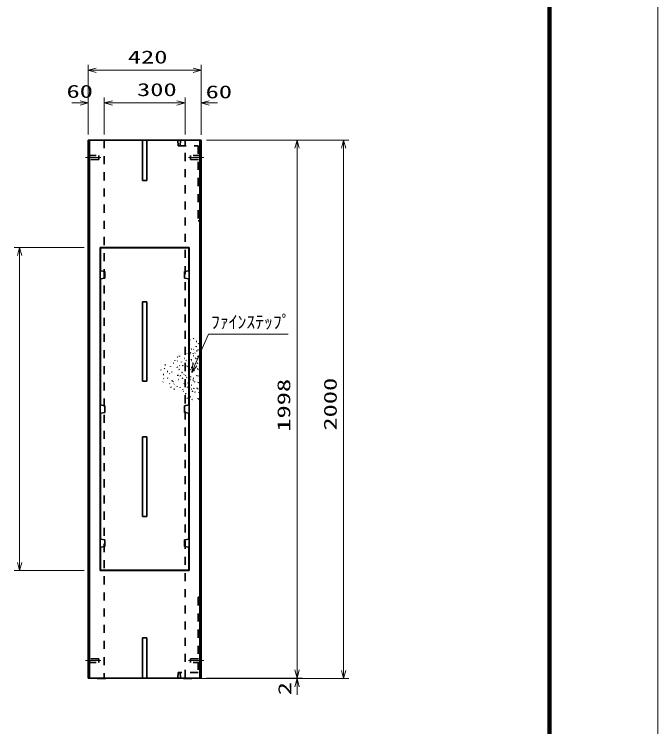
# Model space of a CAD drawing. Units: millimetres on the paper. Extents: x 20 to 1011, y 20 to 614.
# Drawn here: x 741.6 to 861.1, y 301.3 to 433.5 of the extents above; entities that cross this region are included whole.
import ezdxf
from ezdxf.enums import TextEntityAlignment as Align

# ---------------------------------------------------------------- set-up
doc = ezdxf.new("R2010")
doc.units = ezdxf.units.MM
doc.linetypes.add('CHAIN', pattern=[18.5, 12, -1.5, 3.5, -1.5])
doc.linetypes.add('USER1', pattern=[3, 1.5, -1.5])
for name, color, linetype, lineweight in [('D-BMK（構造物基準線）', 2, 'CHAIN', 18), ('D-STR-DIM（寸法）', 7, 'Continuous', 13), ('D-STR-HTXT（旗上げ）', 7, 'Continuous', 13), ('D-STR（構造物）', 1, 'Continuous', 35), ('D-TTL-LINE（区切線）', 7, 'Continuous', 35), ('D-TTL（外枠）', 2, 'Continuous', 140)]:
    doc.layers.add(name, color=color, linetype=linetype, lineweight=lineweight)
doc.styles.add('ＭＳ ゴシック', font='')
doc.styles.get('ＭＳ ゴシック').set_extended_font_data('MS Gothic')

# ---------------------------------------------------------------- blocks, each defined once
blk = doc.blocks.new('_Open30@@SfigorgFlag@@4')
at = {"color": 7, "linetype": 'Continuous', "lineweight": 13}
for p, q in [((-1, 0.2679), (0, 0)), ((0, 0), (-1, -0.2679)), ((0, 0), (-1, 0))]:
    blk.add_line(p, q, dxfattribs=at)

msp = doc.modelspace()

# ---------------------------------------------------------------- linework, layer by layer
at = {"layer": 'D-BMK（構造物基準線）'}
for p, q in [((754.87, 406.943), (757.719, 406.943)), ((773.945, 406.943), (776.794, 406.943)), ((754.87, 313.543), (757.719, 313.543)), ((776.794, 313.543), (773.945, 313.543))]:
    msp.add_line(p, q, dxfattribs=at)
at = {"layer": 'D-STR-DIM（寸法）'}
for p, q in [((755.332, 418.09), (755.332, 424.14)), ((776.332, 418.12), (776.332, 424.14)), ((756.832, 423.14), (774.832, 423.14)), ((755.332, 411.193), (755.332, 418.09)), ((758.332, 411.193), (758.332, 418.09)), ((758.332, 411.245), (758.332, 418.09)), ((773.332, 411.193), (773.332, 418.09)), ((773.332, 411.193), (773.332, 418.09)), ((776.332, 411.163), (776.332, 418.09)), ((753.832, 417.09), (752.332, 417.09)), ((759.832, 417.09), (771.832, 417.09)), ((759.832, 417.09), (761.332, 417.09)), ((771.832, 417.09), (770.332, 417.09)), ((777.832, 417.09), (779.332, 417.09)), ((777.332, 410.193), (795.12, 410.193)), ((793.683, 410.193), (803.76, 410.193)), ((794.12, 311.793), (794.12, 408.693)), ((802.76, 311.693), (802.76, 408.693)), ((754.582, 390.243), (741.618, 390.243)), ((742.618, 331.743), (742.618, 388.743)), ((754.582, 330.243), (741.618, 330.243)), ((794.12, 311.793), (794.12, 313.293)), ((776.082, 310.193), (795.12, 310.193)), ((777.332, 310.293), (795.12, 310.293)), ((777.332, 310.293), (795.12, 310.293)), ((792.683, 310.193), (803.76, 310.193)), ((794.12, 308.693), (794.12, 307.193))]:
    msp.add_line(p, q, dxfattribs=at)
at = {"layer": 'D-STR-HTXT（旗上げ）'}
for p, q in [((777.675, 374.152), (775.175, 368.401)), ((792.504, 374.152), (777.675, 374.152))]:
    msp.add_line(p, q, dxfattribs=at)
at = {"layer": 'D-STR（構造物）'}
for p, q in [((776.332, 410.193), (755.332, 410.193)), ((755.332, 410.193), (755.332, 310.293)), ((755.582, 310.293), (755.582, 410.193)), ((765.457, 410.193), (765.457, 402.693)), ((766.207, 402.693), (766.207, 410.193)), ((776.082, 410.193), (776.082, 310.293)), ((776.332, 310.293), (776.332, 410.193)), ((765.457, 402.693), (766.207, 402.693)), ((774.082, 390.243), (757.582, 390.243)), ((757.582, 390.243), (757.582, 330.243)), ((757.657, 385.918), (757.657, 390.168)), ((757.657, 390.168), (774.007, 390.168)), ((774.007, 390.168), (774.007, 385.918)), ((774.082, 390.243), (774.082, 330.243)), ((758.457, 385.793), (757.657, 385.918)), ((758.457, 384.543), (758.457, 385.793)), ((774.007, 385.918), (773.207, 385.793)), ((773.207, 385.793), (773.207, 384.543)), ((757.657, 384.418), (758.457, 384.543)), ((757.657, 360.993), (757.657, 384.418)), ((773.207, 384.543), (774.007, 384.418)), ((774.007, 384.418), (774.007, 360.993)), ((765.457, 380.168), (765.457, 365.418)), ((766.207, 380.168), (765.457, 380.168)), ((766.207, 380.168), (766.207, 365.418)), ((774.214, 373.096), (774.286, 373.076)), ((774.839, 373.271), (774.897, 373.319)), ((774.897, 373.319), (774.945, 373.262)), ((774.1, 372.241), (774.153, 372.188)), ((774.153, 372.188), (774.206, 372.241)), ((775.399, 371.832), (775.326, 371.813)), ((775.379, 371.905), (775.399, 371.832)), ((775.415, 372.765), (775.49, 372.765)), ((775.762, 372.38), (775.816, 372.433)), ((775.816, 372.433), (775.869, 372.38)), ((773.446, 371.105), (773.439, 371.179)), ((773.734, 370.507), (773.663, 370.532)), ((774.193, 371.518), (774.128, 371.481)), ((774.363, 370.696), (774.302, 370.653)), ((774.363, 370.696), (774.406, 370.634)), ((774.58, 371.369), (774.506, 371.382)), ((774.797, 370.519), (774.858, 370.562)), ((774.858, 370.562), (774.901, 370.501)), ((774.919, 371.297), (774.944, 371.368)), ((775.127, 370.622), (775.195, 370.653)), ((775.516, 370.995), (775.529, 371.069)), ((775.529, 371.069), (775.603, 371.056)), ((775.71, 371.195), (775.772, 371.238)), ((775.772, 371.238), (775.815, 371.177)), ((771.428, 369.267), (771.447, 369.34)), ((771.901, 369.85), (771.847, 369.903)), ((771.876, 369.143), (771.941, 369.181)), ((771.901, 369.85), (771.954, 369.903)), ((772.316, 370.027), (772.279, 370.092)), ((773.282, 369.648), (773.224, 369.599)), ((773.467, 369.312), (773.528, 369.269)), ((773.528, 369.269), (773.485, 369.207)), ((774.147, 370.391), (774.178, 370.323)), ((774.474, 369.282), (774.549, 369.282)), ((774.493, 369.453), (774.48, 369.527)), ((774.906, 370.092), (774.831, 370.098)), ((775.249, 369.675), (775.201, 369.733)), ((775.36, 369.618), (775.299, 369.575)), ((775.403, 369.556), (775.36, 369.618)), ((775.652, 369.565), (775.578, 369.578)), ((775.639, 369.491), (775.652, 369.565)), ((775.643, 369.943), (775.68, 370.008)), ((775.68, 370.008), (775.745, 369.971)), ((769.675, 368.436), (769.601, 368.443)), ((770.64, 368.146), (770.647, 368.22)), ((771.119, 368.76), (771.193, 368.767)), ((771.894, 368.053), (771.926, 367.985)), ((772.384, 368.294), (772.309, 368.3)), ((772.692, 369.03), (772.667, 368.96)), ((772.943, 368.316), (772.875, 368.284)), ((772.943, 368.316), (772.911, 368.384)), ((773.631, 368.21), (773.583, 368.267)), ((773.883, 368.171), (773.818, 368.134)), ((773.846, 368.236), (773.883, 368.171)), ((774.109, 368.911), (774.184, 368.905)), ((774.487, 367.945), (774.56, 367.964)), ((774.56, 367.964), (774.54, 368.037)), ((774.718, 368.761), (774.645, 368.741)), ((774.88, 368.723), (774.942, 368.68)), ((774.942, 368.68), (774.899, 368.619)), ((775.561, 368.768), (775.635, 368.781)), ((775.635, 368.781), (775.648, 368.707)), ((768.835, 367.523), (768.816, 367.451)), ((769.288, 366.647), (769.363, 366.647)), ((769.518, 367.747), (769.461, 367.699)), ((769.566, 367.689), (769.518, 367.747)), ((770.111, 367.192), (770.036, 367.192)), ((770.49, 366.808), (770.437, 366.861)), ((770.858, 367.109), (770.89, 367.177)), ((771.996, 366.504), (771.996, 366.429)), ((772.071, 366.504), (771.996, 366.504)), ((772.169, 367.556), (772.227, 367.604)), ((772.227, 367.604), (772.275, 367.547)), ((772.464, 366.377), (772.445, 366.45)), ((772.745, 367.05), (772.82, 367.05)), ((772.82, 367.05), (772.82, 366.975)), ((773.145, 366.718), (773.092, 366.665)), ((773.424, 366.483), (773.367, 366.435)), ((773.424, 366.483), (773.472, 366.425)), ((774.324, 367.564), (774.286, 367.499)), ((774.746, 367.208), (774.733, 367.134)), ((775.001, 367.397), (774.939, 367.354)), ((775.001, 367.397), (775.044, 367.336)), ((775.442, 366.41), (775.503, 366.453)), ((775.503, 366.453), (775.546, 366.392)), ((775.691, 367.713), (775.617, 367.7)), ((775.704, 367.639), (775.691, 367.713)), ((775.933, 367.542), (775.872, 367.585)), ((775.89, 367.481), (775.933, 367.542)), ((765.457, 365.418), (766.207, 365.418)), ((769.252, 365.291), (769.233, 365.219)), ((769.392, 365.93), (769.334, 365.881)), ((770.056, 365.941), (770.121, 365.979)), ((770.121, 365.979), (770.084, 366.044)), ((770.951, 365.446), (770.932, 365.518)), ((771.135, 365.358), (771.07, 365.321)), ((771.135, 365.358), (771.173, 365.293)), ((772.132, 365.734), (772.203, 365.708)), ((772.847, 365.985), (772.779, 365.953)), ((772.878, 365.917), (772.847, 365.985)), ((773.609, 366.147), (773.671, 366.104)), ((773.671, 366.104), (773.628, 366.043)), ((774.004, 365.517), (773.929, 365.517)), ((773.93, 365.141), (773.95, 365.068)), ((774.327, 365.74), (774.252, 365.746)), ((774.314, 366.154), (774.371, 366.203)), ((774.371, 366.203), (774.323, 366.26)), ((774.86, 365.596), (774.788, 365.576)), ((774.881, 365.969), (774.808, 365.989)), ((774.88, 365.523), (774.86, 365.596)), ((774.861, 365.897), (774.881, 365.969)), ((775.047, 365.238), (775.104, 365.286)), ((775.104, 365.286), (775.056, 365.344)), ((775.794, 366.401), (775.781, 366.327)), ((775.8, 365.204), (775.793, 365.129)), ((770.497, 364.982), (770.471, 364.911)), ((770.716, 364.335), (770.748, 364.267)), ((771.239, 363.911), (771.297, 363.959)), ((771.259, 364.889), (771.312, 364.942)), ((771.297, 363.959), (771.345, 363.902)), ((771.875, 364.397), (771.895, 364.47)), ((772.395, 364.235), (772.402, 364.161)), ((772.921, 363.863), (772.921, 363.788)), ((773.177, 364.968), (773.109, 364.936)), ((773.209, 364.9), (773.177, 364.968)), ((773.455, 364.866), (773.429, 364.795)), ((773.797, 364.316), (773.725, 364.335)), ((773.778, 364.243), (773.797, 364.316)), ((773.95, 365.068), (773.877, 365.049)), ((774.218, 364.368), (774.165, 364.421)), ((774.165, 364.315), (774.218, 364.368)), ((774.534, 363.914), (774.466, 363.946)), ((774.475, 364.693), (774.55, 364.693)), ((774.987, 364.085), (774.914, 364.105)), ((774.987, 364.085), (774.967, 364.013)), ((775.571, 364.083), (775.578, 364.158)), ((775.767, 363.93), (775.719, 363.988)), ((773.037, 363.571), (772.984, 363.518)), ((773.466, 363.04), (773.391, 363.04)), ((773.466, 363.115), (773.466, 363.04)), ((774.021, 363.633), (773.963, 363.585)), ((774.021, 363.633), (773.972, 363.69)), ((774.11, 363.558), (774.11, 363.633)), ((774.271, 362.537), (774.324, 362.484)), ((774.642, 363.557), (774.717, 363.55)), ((774.717, 363.55), (774.71, 363.476)), ((775.21, 363.402), (775.153, 363.354)), ((775.162, 363.46), (775.21, 363.402)), ((775.9, 363.245), (775.906, 363.32)), ((773.451, 362.261), (773.419, 362.193)), ((773.816, 362.277), (773.763, 362.331)), ((773.763, 362.224), (773.816, 362.277)), ((774.572, 362.062), (774.64, 362.03)), ((774.64, 362.03), (774.609, 361.962)), ((775.677, 362.199), (775.684, 362.274)), ((775.816, 361.998), (775.873, 362.046)), ((775.873, 362.046), (775.825, 362.104)), ((758.457, 360.868), (757.657, 360.993)), ((758.457, 359.618), (758.457, 360.868)), ((774.007, 360.993), (773.207, 360.868)), ((773.207, 360.868), (773.207, 359.618)), ((757.657, 359.493), (758.457, 359.618)), ((757.657, 336.068), (757.657, 359.493)), ((773.207, 359.618), (774.007, 359.493)), ((774.007, 359.493), (774.007, 336.068)), ((766.207, 355.068), (765.457, 355.068)), ((765.457, 355.068), (765.457, 340.318)), ((766.207, 355.068), (766.207, 340.318)), ((765.457, 340.318), (766.207, 340.318)), ((758.457, 335.943), (757.657, 336.068)), ((774.007, 336.068), (773.207, 335.943)), ((758.457, 334.693), (758.457, 335.943)), ((773.207, 335.943), (773.207, 334.693)), ((757.657, 334.568), (758.457, 334.693)), ((757.657, 330.318), (757.657, 334.568)), ((773.207, 334.693), (774.007, 334.568)), ((774.007, 334.568), (774.007, 330.318)), ((757.582, 330.243), (774.082, 330.243)), ((774.007, 330.318), (757.657, 330.318)), ((765.457, 317.793), (765.457, 310.293)), ((765.457, 317.793), (766.207, 317.793)), ((766.207, 317.793), (766.207, 310.293)), ((755.332, 310.293), (776.332, 310.293)), ((757.082, 310.193), (756.982, 310.293)), ((758.582, 310.193), (757.082, 310.193)), ((758.582, 310.193), (758.682, 310.293)), ((773.082, 310.193), (772.982, 310.293)), ((774.582, 310.193), (773.082, 310.193)), ((774.582, 310.193), (774.682, 310.293))]:
    msp.add_line(p, q, dxfattribs=at)
at = {"layer": 'D-STR（構造物）', "linetype": 'USER1'}
for p, q in [((758.332, 410.193), (758.332, 310.293)), ((771.973, 410.193), (772.054, 409.143)), ((772.494, 410.193), (772.42, 409.143)), ((773.332, 310.293), (773.332, 410.193)), ((772.054, 409.143), (775.75, 409.143)), ((775.75, 409.143), (775.75, 395.193)), ((755.332, 407.293), (757.332, 407.293)), ((757.332, 406.593), (755.332, 406.593)), ((757.332, 407.293), (757.332, 406.593)), ((776.332, 407.293), (774.332, 407.293)), ((774.332, 407.293), (774.332, 406.593)), ((774.332, 406.593), (776.332, 406.593)), ((775.75, 395.193), (776.325, 395.193)), ((775.757, 325.293), (775.757, 311.343)), ((775.757, 325.293), (776.332, 325.293)), ((757.332, 313.893), (755.332, 313.893)), ((757.332, 313.193), (757.332, 313.893)), ((774.332, 313.893), (776.332, 313.893)), ((774.332, 313.193), (774.332, 313.893)), ((755.332, 313.193), (757.332, 313.193)), ((776.332, 313.193), (774.332, 313.193)), ((772.061, 311.343), (771.98, 310.293)), ((775.757, 311.343), (772.061, 311.343)), ((772.501, 310.293), (772.427, 311.343))]:
    msp.add_line(p, q, dxfattribs=at)
at = {"layer": 'D-TTL-LINE（区切線）', "lineweight": 18}
msp.add_line((861.1, 20.11), (861.1, 614.11), dxfattribs=at)
at = {"layer": 'D-TTL（外枠）'}
msp.add_line((841, 40.21), (841, 594.01), dxfattribs=at)

# ---------------------------------------------------------------- block references
at = {"layer": 'D-STR-DIM（寸法）', "xscale": 1.5, "yscale": 1.5}
for p, rotation in [((755.332, 423.14), 180), ((758.332, 417.09), 180), ((758.332, 417.09), 180), ((776.332, 417.09), 180), ((794.12, 410.193), 90), ((802.76, 410.193), 90), ((742.618, 390.243), 90), ((742.618, 330.243), 270), ((794.12, 310.293), 270), ((794.12, 310.293), 270), ((802.76, 310.193), 270), ((794.12, 310.193), 90)]:
    msp.add_blockref('_Open30@@SfigorgFlag@@4', p, dxfattribs=dict(at, rotation=rotation))
for p in [(776.332, 423.14), (755.332, 417.09), (773.332, 417.09), (773.332, 417.09)]:
    msp.add_blockref('_Open30@@SfigorgFlag@@4', p, dxfattribs=at)
at = {"layer": 'D-STR-HTXT（旗上げ）', "xscale": 1.5, "yscale": 1.5, "rotation": 246.50838}
msp.add_blockref('_Open30@@SfigorgFlag@@4', (774.577, 367.026), dxfattribs=at)

# ---------------------------------------------------------------- texts
at = {"layer": 'D-STR-DIM（寸法）', "style": 'ＭＳ ゴシック', "width": 1.5}
for s, p in [('420', (762.707, 423.677)), ('300', (764.415, 417.627)), ('60', (751.317, 417.308)), ('60', (777.151, 417.213))]:
    msp.add_text(s, height=2.405, dxfattribs=at).set_placement(p, align=Align.BOTTOM_LEFT)
for s, p in [('1998', (793.583, 356.035)), ('2000', (802.223, 356.235)), ('2', (793.758, 307.105))]:
    msp.add_text(s, height=2.405, rotation=90, dxfattribs=at).set_placement(p, align=Align.BOTTOM_LEFT)
at = {"layer": 'D-STR-HTXT（旗上げ）', "style": 'ＭＳ ゴシック'}
msp.add_text('ﾌｧｲﾝｽﾃｯﾌﾟ', height=2.405, dxfattribs=at).set_placement((778.154, 374.477), align=Align.BOTTOM_LEFT)

doc.saveas('drawing.dxf')
